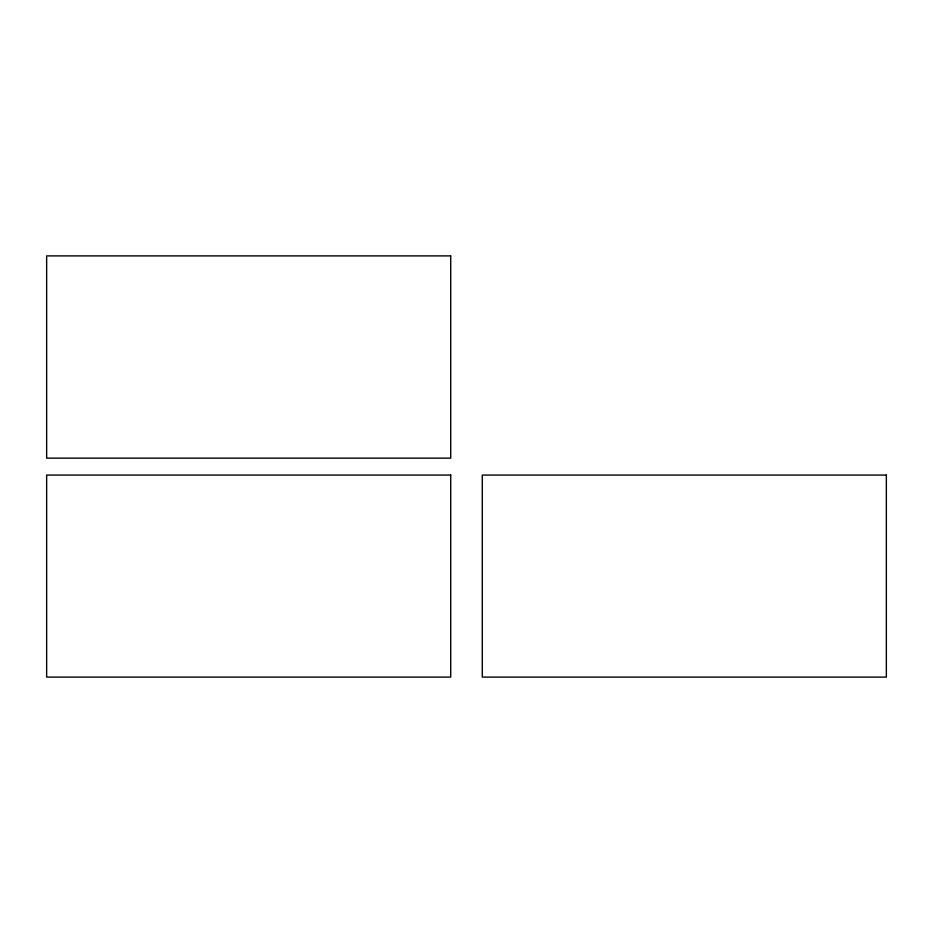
<?xml version="1.0" encoding="UTF-8"?>
<svg xmlns="http://www.w3.org/2000/svg" width="933" height="933" viewBox="0 0 933 933"><rect width="100%" height="100%" fill="white"/><g stroke="black" fill="none" stroke-linecap="round" stroke-linejoin="round"><path stroke-width="1.4" d="M450.721 255.899L46.65 255.899L46.65 458.15L450.721 458.15L450.721 255.899M450.721 475.072L46.65 475.072L46.65 677.101L450.721 677.101L450.721 475.072M886.35 475.072L482.279 475.072L482.279 677.101L886.35 677.101L886.35 475.072"/></g></svg>
